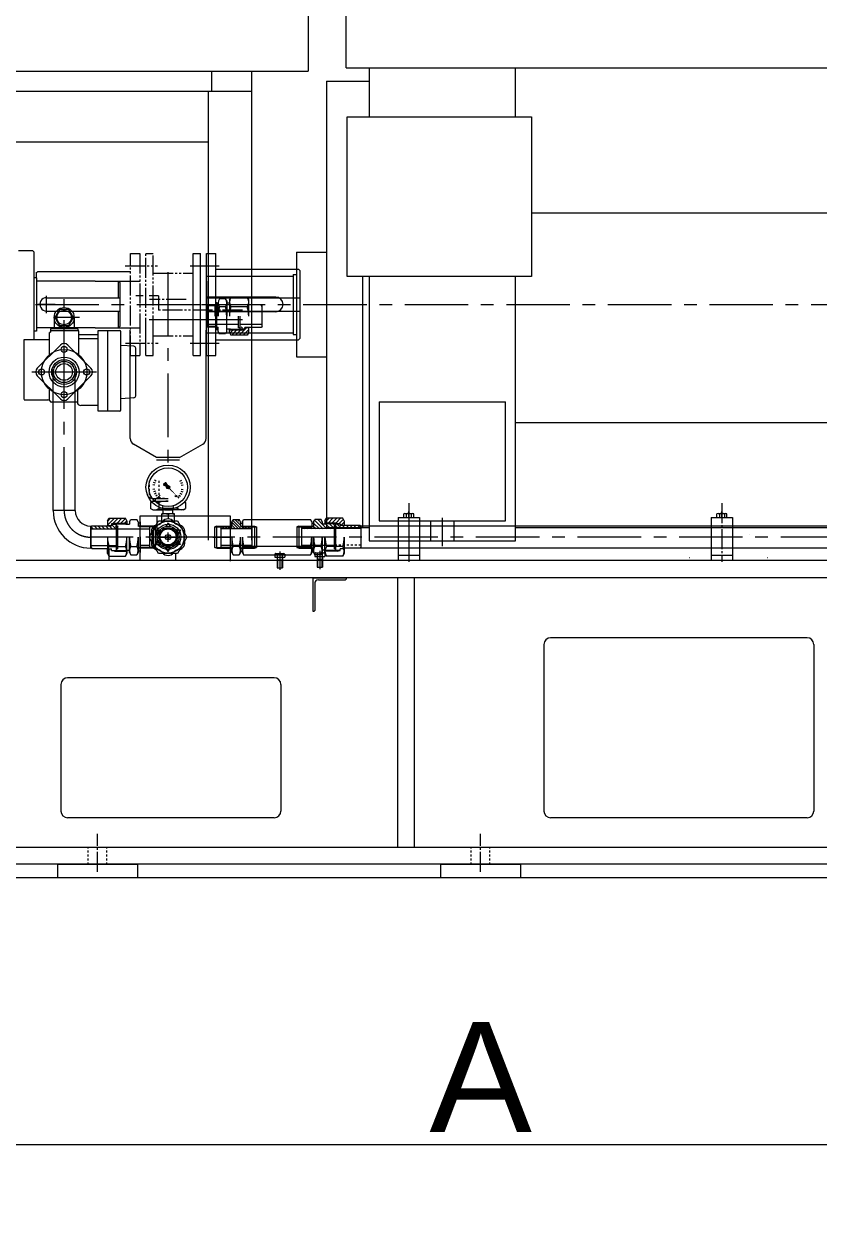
# Model space of a CAD drawing. Header units: millimetres. Extents: x -1 to 671026, y 1 to 511259.
# Drawn here: x 539628 to 569917, y 240608 to 286643 of the extents above; entities that cross this region are included whole.
import ezdxf

# ---------------------------------------------------------------- set-up
doc = ezdxf.new("R2010")
doc.units = ezdxf.units.MM
doc.header["$LTSCALE"] = 25.4
for name, pattern in [('ACAD_ISO04W100', [30, 24, -3, 0, -3]), ('CENTER', [50.8, 31.75, -6.35, 6.35, -6.35]), ('EB_DASH', [6, 3, -3]), ('EB_DASHDOT', [39, 30, -3, 3, -3]), ('EB_DASHDOTDOT', [45, 30, -3, 3, -3, 3, -3])]:
    doc.linetypes.add(name, pattern=pattern)
doc.layers.get('Defpoints').update_dxf_attribs({"lineweight": 5})
for name, color, linetype, lineweight in [('CAXA0', 7, 'Continuous', 5), ('CAXA1', 5, 'CENTER', 5), ('CAXAEB0', 7, 'Continuous', 5), ('CAXAEB0_1', 7, 'Continuous', 5), ('CAXA中心线层', 5, 'CENTER', 5), ('CAXA尺寸线层', 3, 'Continuous', 5), ('CAXA细实线层', 7, 'Continuous', 5), ('CAXA虚线层', 96, 'EB_DASH', 5)]:
    doc.layers.add(name, color=color, linetype=linetype, lineweight=lineweight)
doc.styles.add('Roman', font='arial.ttf')
doc.styles.get("Standard").update_dxf_attribs({"font": 'arial.ttf'})
doc.dimstyles.new('ISO-25', dxfattribs={"dimscale": 30, "dimtxt": 38.1, "dimasz": 38.1, "dimexe": 50.8, "dimexo": 50.8, "dimgap": 15.875, "dimtad": 1, "dimtih": 1, "dimtoh": 1, "dimdec": 1, "dimlfac": 0.03937, "dimdsep": 46, "dimtxsty": 'Standard', "dimcen": 63.5, "dimclrd": 7, "dimclre": 7, "dimclrt": 7, "dimadec": 0, "dimazin": 0, "dimtfac": 1, "dimtdec": 1, "dimtmove": 0, "dimatfit": 3, "dimfxl": 25.4, "dimlwd": 5, "dimlwe": 5, "dimarcsym": 0})

# ---------------------------------------------------------------- blocks, each defined once
blk = doc.blocks.new('*D13')
at = {"color": 7, "linetype": 'Continuous', "lineweight": 5, "transparency": 16777216}
for p, q in [((524642, 253101), (524642, 242415)), ((589412, 253101), (589412, 242415)), ((525785, 243939), (588269, 243939))]:
    blk.add_line(p, q, dxfattribs=at)
at = {"color": 7, "transparency": 16777216}
for points in [[(525785, 244129), (525785, 243748), (524642, 243939)], [(588269, 244129), (588269, 243748), (589412, 243939)]]:
    blk.add_solid(points, dxfattribs=at)
at = {"layer": 'Defpoints', "color": 0, "transparency": 16777216}
for p in [(524642, 254625), (589412, 254625), (589412, 243939)]:
    blk.add_point(p, dxfattribs=at)
at = {"color": 7, "lineweight": 5, "transparency": 16777216, "insert": (557027, 246510), "char_height": 4191, "attachment_point": 5, "style": 'Roman'}
blk.add_mtext('A', dxfattribs=at)
blk = doc.blocks.new('*D14')
at = {"color": 7, "linetype": 'Continuous', "lineweight": 5, "transparency": 16777216}
for p, q in [((612183, 267071), (612183, 230042)), ((466108, 262499), (466108, 230042)), ((467251, 231566), (611040, 231566))]:
    blk.add_line(p, q, dxfattribs=at)
at = {"color": 7, "transparency": 16777216}
for points in [[(467251, 231757), (467251, 231376), (466108, 231566)], [(611040, 231757), (611040, 231376), (612183, 231566)]]:
    blk.add_solid(points, dxfattribs=at)
at = {"layer": 'Defpoints', "color": 0, "transparency": 16777216}
for p in [(612183, 268595), (466108, 264023), (612183, 231566)]:
    blk.add_point(p, dxfattribs=at)
at = {"color": 7, "lineweight": 5, "transparency": 16777216, "insert": (525097, 234138), "char_height": 4191, "attachment_point": 5, "style": 'Roman'}
blk.add_mtext('B', dxfattribs=at)

msp = doc.modelspace()

# ---------------------------------------------------------------- hatches: boundary and pattern name
at = {"layer": 'CAXAEB0', "linetype": 'Continuous', "lineweight": 5}
h = msp.add_hatch(color=7, dxfattribs=at)
h.paths.add_polyline_path([(545473.26, 268632.94), (545429.72, 268671.83), (545428.67, 268672.81), (545427.58, 268673.74), (545137.25, 268933.03), (545148.83, 268939.02), (545158.95, 268947.25), (545167.18, 268957.37), (545173.17, 268968.96)], flags=0)
h.paths.add_polyline_path([(545052.7, 269008.54), (545056.49, 269018.96), (545062.03, 269028.56), (545069.15, 269037.05), (545077.64, 269044.17), (545087.24, 269049.71), (545097.66, 269053.5), (545053, 269103.51), (545048.82, 269109.92), (545046.74, 269117.3), (545042.75, 269149.46), (545042.32, 269151.52), (545041.56, 269153.47), (545040.48, 269155.28), (545039.12, 269156.88), (545033.23, 269162.77), (545031.72, 269164.07), (545030.02, 269165.11), (545028.17, 269165.87), (545026.24, 269166.34), (545024.25, 269166.49), (545022.26, 269166.34), (545020.33, 269165.87), (545018.48, 269165.11), (545016.79, 269164.07), (545015.27, 269162.77), (544943.43, 269090.93), (544942.13, 269089.42), (544941.09, 269087.72), (544940.33, 269085.87), (544939.86, 269083.94), (544939.71, 269081.95), (544939.86, 269079.96), (544940.33, 269078.03), (544941.09, 269076.18), (544942.13, 269074.49), (544943.43, 269072.97), (544949.32, 269067.08), (544950.92, 269065.72), (544952.73, 269064.64), (544954.68, 269063.88), (544956.74, 269063.45), (544988.9, 269059.46), (544996.28, 269057.38), (545002.69, 269053.2)], flags=0)
msp.add_hatch(color=7, dxfattribs=at).paths.add_polyline_path([(545137.25, 268933.03), (545148.83, 268939.02), (545158.95, 268947.25), (545167.18, 268957.37), (545173.17, 268968.96), (545176.07, 268978.52), (545177.44, 268988.42), (545177.24, 268998.41), (545175.48, 269008.25), (545172.19, 269017.69), (545167.46, 269026.49), (545161.41, 269034.45), (545154.19, 269041.35), (545145.97, 269047.04), (545136.97, 269051.37), (545127.39, 269054.23), (545117.48, 269055.55), (545107.49, 269055.31), (545097.66, 269053.5), (545087.24, 269049.71), (545077.64, 269044.17), (545069.15, 269037.05), (545062.03, 269028.56), (545056.49, 269018.96), (545052.7, 269008.54), (545050.89, 268998.71), (545050.65, 268988.72), (545051.97, 268978.81), (545054.83, 268969.24), (545059.16, 268960.23), (545064.85, 268952.01), (545071.75, 268944.79), (545079.71, 268938.74), (545088.52, 268934.01), (545097.95, 268930.72), (545107.79, 268928.96), (545117.78, 268928.76), (545127.68, 268930.13)], flags=0)

# ---------------------------------------------------------------- linework, layer by layer
at = {"color": 7, "lineweight": 5}
for p, q in [((550448.88, 310251.24), (550448.88, 284851.24)), ((551896.27, 284978.25), (551896.27, 307711.25)), ((551896.27, 284978.25), (575441.85, 284978.25)), ((552772.35, 284978.25), (552772.35, 283104.2)), ((558360.35, 283104.2), (558360.35, 284978.25)), ((526826.88, 284851.24), (550448.88, 284851.24)), ((546765.88, 284851.24), (546765.88, 284089.24)), ((548289.88, 284851.24), (548289.88, 284089.24)), ((548289.88, 284495.64), (548289.88, 266969.64)), ((538421.21, 284089.24), (548289.88, 284089.24)), ((546638.88, 284089.24), (546638.88, 266969.64)), ((546765.88, 284089.24), (548289.88, 284089.24)), ((551146.75, 284470.25), (551146.75, 267452.25)), ((551146.75, 284470.25), (552772.35, 284470.25)), ((538573.65, 282158.84), (546638.88, 282158.84)), ((558963.77, 279447.55), (575441.85, 279447.55)), ((546066.75, 274018.14), (546066.75, 277904.34)), ((546066.75, 277904.34), (546346.15, 277904.34)), ((546346.15, 274018.14), (546346.15, 277904.34)), ((546574.75, 274018.14), (546574.75, 277904.34)), ((546574.75, 277904.34), (546930.35, 277904.34)), ((546930.35, 274018.14), (546930.35, 277904.34)), ((550003.75, 277956), (551146.75, 277956)), ((550003.75, 277956), (550003.75, 273966.5)), ((545949.31, 277434.63), (547066.05, 277434.63)), ((546930.35, 277307.44), (550079.92, 277307.44)), ((550130.72, 277256.64), (550079.92, 277307.44)), ((550130.75, 277256.64), (550130.75, 274665.84)), ((546574.44, 276850.24), (546574.44, 275072.24)), ((546574.75, 277040.75), (549876.75, 277040.75)), ((546574.75, 276850.24), (546574.75, 275072.24)), ((549876.75, 277104.25), (549876.75, 274818.25)), ((549876.75, 277104.25), (550003.75, 277104.25)), ((552518.35, 277018.66), (552518.35, 267452.25)), ((552772.35, 277018.66), (552772.35, 266944.25)), ((558360.35, 267452.25), (558360.35, 277018.66)), ((549216.35, 276240.65), (546574.75, 276240.65)), ((546574.75, 276215.24), (550130.63, 276215.24)), ((547451.38, 276130.57), (547507.07, 276226.83)), ((548132.47, 276226.27), (547507.07, 276226.83)), ((548187.98, 276129.91), (548132.47, 276226.27)), ((540975.87, 275766.06), (540799.89, 275461.26)), ((541327.82, 275766.06), (540975.87, 275766.06)), ((541503.8, 275461.26), (541327.82, 275766.06)), ((546612.29, 275133.74), (546612.96, 275883.88)), ((546612.96, 275883.88), (546638.74, 275928.43)), ((546905.08, 275902.25), (546623.74, 275902.5)), ((546905.1, 275927.65), (546638.42, 275927.89)), ((546904.72, 275508.55), (546905.1, 275927.65)), ((546905.08, 275902.25), (547019.4, 275927.54)), ((546968.22, 274973.74), (546968.22, 276040.54)), ((547019.02, 275508.44), (547019.49, 276022.16)), ((547301.15, 275867.6), (547067.74, 275867.81)), ((547301.43, 276176.21), (547068.02, 276176.42)), ((547349.75, 276092.35), (547301.43, 276176.21)), ((547349.75, 276092.35), (547349.22, 275508.15)), ((547451.27, 276003.36), (547349.67, 276003.45)), ((547451.38, 276130.57), (547450.82, 275508.06)), ((548132.15, 275866.86), (547506.75, 275867.42)), ((548187.42, 275507.4), (548187.98, 276129.91)), ((548663.04, 275938.77), (548187.81, 275939.2)), ((548697.28, 275879.33), (548663.04, 275938.77)), ((548696.58, 275093.81), (548697.33, 275932.01)), ((540770.84, 275461.26), (540770.84, 275029.55)), ((540799.89, 275461.26), (540975.87, 275156.46)), ((541327.82, 275156.46), (541503.8, 275461.26)), ((541532.84, 275461.26), (541532.84, 275029.55)), ((546574.75, 275707.24), (550130.63, 275707.24)), ((549216.35, 275681.85), (546574.75, 275681.85)), ((547348.78, 275017.47), (547349.22, 275507.69)), ((547803.49, 275069.59), (547803.88, 275507.74)), ((547856.77, 274999.69), (547857.22, 275507.69)), ((542332.96, 275072.27), (540097.76, 275072.27)), ((540593.4, 273992.52), (540593.4, 274884.45)), ((541670.72, 275029.55), (540632.96, 275029.55)), ((540632.96, 275029.55), (540632.96, 274898.84)), ((541710.29, 274953.26), (540632.96, 274953.26)), ((540975.87, 275156.46), (541327.82, 275156.46)), ((541710.29, 273992.52), (541710.29, 274953.26)), ((542448.92, 274968.55), (543261.72, 274968.55)), ((542448.92, 271892.61), (542448.92, 274968.55)), ((542815.69, 271892.61), (542815.69, 274968.55)), ((543312.52, 271943.41), (543312.52, 274917.75)), ((546561.96, 270847.24), (546561.96, 274983.02)), ((546574.75, 274881.75), (549876.75, 274881.75)), ((546612.29, 275133.74), (546637.99, 275089.14)), ((547811.44, 275192.49), (546620.18, 275193.56)), ((546904.37, 275114.85), (546623.03, 275115.1)), ((546904.35, 275089.45), (546637.67, 275089.69)), ((546904.35, 275089.45), (546904.37, 275114.85)), ((546904.37, 275114.85), (547018.65, 275089.34)), ((547018.5, 274924.24), (547018.65, 275089.34)), ((547018.5, 274924.24), (547066.82, 274840.38)), ((547300.23, 274840.17), (547066.82, 274840.38)), ((547348.7, 274923.95), (547300.23, 274840.17)), ((547348.7, 274923.95), (547348.78, 275012.85)), ((547488.48, 275012.72), (547348.78, 275012.85)), ((547920.31, 274974.24), (547444.88, 274974.66)), ((547450.27, 274885.54), (547450.38, 275012.76)), ((547450.27, 274885.54), (547505.78, 274789.19)), ((548034.57, 274999.53), (547450.37, 275000.06)), ((547488.45, 274974.62), (547488.48, 275012.72)), ((547856.83, 275069.54), (547803.49, 275069.59)), ((548034.58, 275017.31), (547856.78, 275017.47)), ((548696.66, 275189.44), (547856.94, 275190.19)), ((547946.38, 275050.14), (547895.58, 275100.94)), ((547920.31, 274974.24), (548034.57, 274999.53)), ((548034.57, 274999.53), (548034.64, 275075.73)), ((548187.02, 275062.9), (548034.62, 275063.03)), ((548662.39, 275075.17), (548034.64, 275075.73)), ((548186.86, 274884.88), (548131.18, 274788.63)), ((548186.86, 274884.88), (548187.04, 275075.6)), ((548696.61, 275134.32), (548662.33, 275075.06)), ((539627.84, 272337.06), (539627.84, 274623.06)), ((539627.84, 274623.06), (540593.4, 274623.06)), ((540128.09, 273527.22), (541008.16, 274407.28)), ((541295.53, 274407.28), (542175.59, 273527.22)), ((541710.29, 274818.88), (542448.92, 274818.88)), ((542448.92, 274647.3), (541710.29, 274647.3)), ((543811.28, 274363.7), (543312.52, 274397.4)), ((545949.31, 274487.85), (547066.05, 274487.85)), ((546930.35, 274615.04), (550079.92, 274615.04)), ((548131.18, 274788.63), (547505.78, 274789.19)), ((549876.75, 274818.25), (550003.75, 274818.25)), ((550130.72, 274665.84), (550079.92, 274615.04)), ((541150.59, 272733.3), (541150.59, 274028.7)), ((543882.34, 272474.32), (543882.34, 274287.67)), ((546066.75, 274018.14), (546346.15, 274018.14)), ((546574.75, 274018.14), (546930.35, 274018.14)), ((550003.75, 273966.5), (551146.75, 273966.5)), ((540732.74, 268102.94), (540732.74, 273479.67)), ((541570.94, 268102.94), (541570.94, 273479.67)), ((541008.16, 272359.79), (540128.09, 273239.85)), ((541295.53, 272359.79), (542175.59, 273239.85)), ((540593.4, 272314.2), (540593.4, 272774.55)), ((541655.1, 272719.36), (541655.1, 272238)), ((539627.84, 272324.36), (540532.25, 272324.36)), ((541655.1, 272238), (540669.6, 272238)), ((542448.92, 272111), (541782.1, 272111)), ((543811.28, 272398.29), (543312.52, 272364.59)), ((553153.35, 272251.62), (553153.35, 267706.25)), ((553153.35, 272251.62), (557979.35, 272251.62)), ((557979.35, 267706.25), (557979.35, 272251.62)), ((542815.69, 271892.61), (542448.92, 271892.61)), ((543261.72, 271892.61), (542815.69, 271892.61)), ((558360.35, 271462.3), (577621.82, 271462.3)), ((544674.18, 270118.7), (543793.32, 270627.27)), ((545554.1, 270118.7), (546434.96, 270627.27)), ((545554.06, 270118.7), (544674.18, 270118.7)), ((545554.06, 270017.1), (544674.18, 270017.1)), ((544482.95, 268430.84), (544446.26, 268409.66)), ((544446.26, 268409.66), (544446.26, 268176.25)), ((544446.26, 268409.66), (544446.26, 268176.25)), ((544530.08, 268458.05), (544482.95, 268430.84)), ((544491.77, 268559.65), (545114.28, 268559.65)), ((544530.08, 268458.05), (545114.28, 268458.05)), ((544618.98, 268559.65), (544618.98, 268458.05)), ((544754.87, 268409.66), (544754.87, 268227.78)), ((545745.26, 268431.04), (545782.3, 268409.66)), ((545782.3, 268409.66), (545782.3, 268176.25)), ((545782.3, 268409.66), (545782.3, 268176.25)), ((554284.55, 268386.43), (554284.55, 266145.63)), ((541570.94, 268102.94), (540730.02, 268102.94)), ((544530.08, 268127.85), (544446.26, 268176.25)), ((544530.08, 268127.85), (544446.26, 268176.25)), ((544530.08, 268127.85), (544929.9, 268127.85)), ((544754.87, 268227.78), (544754.87, 268176.25)), ((545355.58, 267976.15), (544872.98, 267976.15)), ((544872.98, 267636.49), (544872.98, 267976.15)), ((544910.85, 268179.35), (544910.85, 268257.74)), ((545317.25, 268179.35), (544910.85, 268179.35)), ((544929.9, 267976.15), (544929.9, 268167.92)), ((545114.28, 268127.85), (544929.9, 268127.85)), ((545114.28, 268127.85), (545298.66, 268127.85)), ((545114.28, 267950.75), (545114.28, 267785.07)), ((545298.2, 267976.15), (545298.2, 268167.92)), ((545698.02, 268127.85), (545298.2, 268127.85)), ((545317.25, 268179.35), (545317.25, 268257.74)), ((545355.58, 267636.49), (545355.58, 267976.15)), ((545473.23, 268227.78), (545473.23, 268176.25)), ((545698.02, 268127.85), (545781.84, 268176.25)), ((545698.48, 268127.85), (545782.3, 268176.25)), ((545698.48, 268127.85), (545782.3, 268176.25)), ((542167.84, 267459.45), (542202.08, 267518.74)), ((542167.84, 266667.84), (542167.84, 267506.04)), ((542202.08, 267518.74), (542955.24, 267518.74)), ((542805.4, 267709.46), (542861, 267805.76)), ((542805.4, 267709.46), (542805.4, 267518.74)), ((542805.4, 267531.44), (542957.8, 267531.44)), ((542861, 267805.76), (543486.4, 267805.76)), ((543072.03, 267620.34), (542957.8, 267594.94)), ((542957.8, 267594.94), (542957.8, 267518.74)), ((542957.8, 267594.94), (543542, 267594.94)), ((542957.8, 267577.16), (543135.6, 267577.16)), ((543072.03, 267620.34), (543542, 267620.34)), ((543135.6, 267594.94), (543135.6, 267086.94)), ((543135.6, 267577.16), (543135.6, 267086.94)), ((543135.6, 267525.09), (543188.94, 267525.09)), ((543188.94, 267525.09), (543188.94, 267086.94)), ((543542, 267709.46), (543486.4, 267805.76)), ((543503.9, 267620.34), (543503.9, 267582.24)), ((543503.9, 267582.24), (543643.6, 267582.24)), ((543542, 267709.46), (543542, 267582.24)), ((543643.6, 267671.14), (543691.99, 267754.96)), ((543643.6, 267671.14), (543643.6, 267582.24)), ((543691.99, 267754.96), (543925.41, 267754.96)), ((543973.8, 267671.14), (543925.41, 267754.96)), ((543973.8, 267671.14), (543973.8, 267506.04)), ((544047.46, 267620.43), (543973.8, 267620.43)), ((544047.46, 267506.13), (543973.8, 267506.13)), ((544047.46, 267478.63), (543973.8, 267506.13)), ((544047.46, 267671.14), (544047.46, 267506.13)), ((544555.46, 267506.16), (544047.46, 267506.16)), ((544631.66, 267480.76), (544047.46, 267480.76)), ((544047.74, 266201.12), (544047.74, 267899.75)), ((544395.31, 267086.95), (544754.72, 267709.46)), ((544403.18, 267506.16), (544403.18, 267404.38)), ((544555.46, 266667.96), (544555.46, 267506.16)), ((544555.46, 267506.16), (544631.66, 267480.76)), ((544631.66, 266693.36), (544631.66, 267480.76)), ((544696.3, 267087.06), (544696.3, 267899.75)), ((544754.72, 267709.46), (545473.54, 267709.46)), ((545114.28, 267633.25), (545018.96, 267468.15)), ((545209.6, 267468.15), (545018.96, 267468.15)), ((545114.28, 267633.25), (545209.6, 267468.15)), ((545473.54, 267709.46), (545832.95, 267086.95)), ((551830.11, 267709.6), (551774.51, 267805.9)), ((551830.11, 267709.6), (551830.11, 267518.88)), ((552465.11, 267468.86), (552430.88, 267528.15)), ((590236.9, 267511.21), (552438.22, 267506.16)), ((552465.11, 267515.43), (552465.11, 266677.23)), ((553153.35, 267706.25), (557979.35, 267706.25)), ((553878.15, 267835.71), (553878.15, 266210.39)), ((553878.15, 267835.71), (554690.95, 267835.71)), ((554690.95, 267835.71), (554690.95, 266210.39)), ((555121.85, 267706.25), (555121.85, 266944.25)), ((556010.85, 267706.25), (556010.85, 266944.25)), ((542167.84, 267459.45), (542167.84, 266714.43)), ((542167.84, 267404.44), (544403.18, 267404.44)), ((542805.4, 267086.94), (542805.4, 266464.42)), ((543135.6, 267086.94), (543135.6, 266578.94)), ((543188.94, 267086.94), (543188.94, 266648.79)), ((543542, 266464.42), (543542, 267086.94)), ((543643.6, 267087.03), (543643.6, 266502.74)), ((543643.6, 266502.74), (543643.6, 267086.94)), ((543973.8, 267086.94), (543973.8, 266502.74)), ((544047.46, 267087.03), (544047.46, 266502.74)), ((544047.46, 267087.03), (544047.46, 266553.63)), ((544047.46, 266502.74), (544047.46, 267086.94)), ((544754.72, 266464.43), (544395.31, 267086.95)), ((544403.18, 267404.38), (544403.18, 266667.96)), ((545800, 267086.95), (544428.4, 267086.95)), ((544641.35, 267360.2), (544736.67, 267195.1)), ((544641.35, 267360.2), (544831.99, 267360.2)), ((544725.82, 267087.15), (545378.36, 267087.15)), ((544733.28, 267087.15), (544923.78, 267417.1)), ((544923.78, 266757.19), (544733.28, 267087.15)), ((544733.42, 267087.15), (544923.92, 267417.1)), ((544923.92, 266757.19), (544733.42, 267087.15)), ((544736.67, 267195.1), (544831.99, 267360.2)), ((544788.01, 267087.15), (545440.55, 267087.15)), ((544788.15, 267087.15), (545440.69, 267087.15)), ((544923.78, 267417.1), (545304.78, 267417.1)), ((544923.92, 267417.1), (545304.92, 267417.1)), ((545304.78, 267417.1), (545495.28, 267087.15)), ((545495.28, 267087.15), (545304.78, 266757.19)), ((545304.92, 267417.1), (545495.42, 267087.15)), ((545495.42, 267087.15), (545304.92, 266757.19)), ((545587.22, 267360.2), (545396.58, 267360.2)), ((545396.58, 267360.2), (545491.9, 267195.1)), ((545832.95, 267087.09), (545473.54, 266464.57)), ((545587.22, 267360.2), (545491.9, 267195.1)), ((551146.75, 267452.25), (552772.35, 267452.25)), ((551830.11, 267087.08), (551830.11, 266464.56)), ((558360.35, 267452.25), (588332.35, 267452.25)), ((558360.35, 266944.25), (558360.35, 267452.25)), ((542167.84, 266769.44), (543133.04, 266769.44)), ((542167.84, 266714.43), (542202.08, 266655.14)), ((542202.08, 266655.14), (542802.84, 266655.14)), ((542805.4, 266464.42), (542805.4, 266655.14)), ((542805.4, 266642.44), (542957.8, 266642.44)), ((542861, 266727.53), (543486.4, 266727.53)), ((542866.07, 266201.12), (542866.07, 266655.14)), ((542957.8, 266578.94), (542957.8, 266642.44)), ((542957.8, 266583.74), (543135.6, 266583.74)), ((542957.8, 266578.94), (543542, 266578.94)), ((543072.03, 266553.54), (542957.8, 266578.94)), ((543072.03, 266553.54), (543542, 266553.54)), ((543135.6, 266648.79), (543188.94, 266648.79)), ((543542, 266591.64), (543542, 266464.42)), ((543542, 266591.64), (543643.6, 266591.64)), ((543643.6, 266591.64), (543643.6, 266502.74)), ((543691.99, 266727.53), (543925.41, 266727.53)), ((544047.46, 266553.63), (543973.09, 266553.63)), ((544047.46, 266695.43), (543973.8, 266667.93)), ((544047.46, 266667.93), (543973.8, 266667.93)), ((543973.8, 266502.74), (543973.8, 266667.84)), ((544631.66, 266693.36), (544047.46, 266693.36)), ((544555.46, 266667.96), (544047.46, 266667.96)), ((544047.46, 266591.64), (544047.46, 266502.74)), ((544403.18, 266769.56), (544047.58, 266769.56)), ((544555.46, 266667.96), (544631.66, 266693.36)), ((544641.35, 266814.1), (544736.67, 266979.2)), ((544641.35, 266814.1), (544831.99, 266814.1)), ((544831.99, 266814.1), (544736.67, 266979.2)), ((545304.78, 266757.19), (544923.78, 266757.19)), ((545304.92, 266757.19), (544923.92, 266757.19)), ((545114.28, 266541.05), (545018.96, 266706.15)), ((545209.6, 266706.15), (545018.96, 266706.15)), ((545114.28, 266541.05), (545209.6, 266706.15)), ((545491.9, 266979.2), (545396.58, 266814.1)), ((545587.22, 266814.1), (545396.58, 266814.1)), ((545587.22, 266814.1), (545491.9, 266979.2)), ((552430.88, 266664.55), (551830.11, 266664.55)), ((551830.11, 266464.56), (551830.11, 266655.28)), ((552465.11, 266723.84), (552430.88, 266664.55)), ((590236.9, 266673.01), (552438.2, 266667.96)), ((552772.35, 266944.25), (558360.35, 266944.25)), ((589411.91, 266201.12), (524641.91, 266201.12)), ((542805.4, 266464.42), (542861, 266368.12)), ((542861, 266368.12), (543486.4, 266368.12)), ((543542, 266464.42), (543486.4, 266368.12)), ((543643.6, 266502.74), (543691.99, 266418.92)), ((543691.99, 266418.92), (543925.41, 266418.92)), ((543973.8, 266502.74), (543925.41, 266418.92)), ((545473.54, 266464.43), (544754.72, 266464.43)), ((545406.07, 266201.12), (545406.07, 266464.43)), ((551830.11, 266464.56), (551774.51, 266368.26)), ((554690.95, 266388.19), (553878.15, 266388.19)), ((554690.95, 266388.19), (553878.15, 266388.19)), ((589411.91, 265537.79), (524641.91, 265537.79)), ((553851.91, 265537.8), (553851.91, 255260.24)), ((554486.91, 265537.8), (554486.91, 255260.24)), ((559439.91, 262997.8), (559439.91, 256647.8)), ((569472.91, 263251.8), (559693.91, 263251.8)), ((569409.2, 263251.47), (568571, 263251.47)), ((569726.91, 262997.8), (569726.91, 256647.8)), ((549160.09, 261727.8), (541286.09, 261727.8)), ((541032.09, 261473.8), (541032.09, 256647.8)), ((549414.09, 261473.8), (549414.09, 256647.8)), ((549160.09, 256393.8), (541286.09, 256393.8)), ((569472.91, 256393.8), (559693.91, 256393.8)), ((588899.75, 255260.24), (524641.91, 255260.24)), ((589411.91, 254625.24), (531024.98, 254625.24)), ((540897.91, 254625.24), (540897.91, 254117.24)), ((540897.91, 254625.24), (543945.91, 254625.24)), ((543945.91, 254625.24), (543945.91, 254117.24)), ((555502.91, 254625.24), (555502.91, 254117.24)), ((555502.91, 254625.24), (558550.91, 254625.24)), ((558550.91, 254625.24), (558550.91, 254117.24)), ((474438.75, 254117.24), (601438.75, 254117.24)), ((540897.91, 254117.24), (543945.91, 254117.24)), ((555502.91, 254117.24), (558550.91, 254117.24))]:
    msp.add_line(p, q, dxfattribs=at)
at = {"color": 7, "linetype": 'ACAD_ISO04W100', "lineweight": 5, "ltscale": 10}
msp.add_line((555566.35, 267826.08), (555566.35, 266739.11), dxfattribs=at)
at = {"color": 7, "lineweight": 5}
msp.add_lwpolyline([(551934.37, 283104.2), (558963.77, 283104.2), (558963.77, 277018.66), (551934.37, 277018.66)], close=True, dxfattribs=at)
for centre, radius in [((541151.84, 275461.26), 381), ((541151.84, 275461.26), 279.4), ((541151.84, 273381), 863.6), ((541150.59, 273381), 571.5), ((541151.84, 274244.6), 114.3), ((540290.78, 273383.54), 114.3), ((541151.84, 273381), 472.44), ((541151.84, 273383.54), 406.4), ((541151.84, 273383.54), 317.5), ((542012.9, 273383.54), 114.3), ((541151.84, 272522.48), 114.3), ((543161.38, 267491.71), 33.66), ((545114.2, 267086.95), 609.6), ((545114.37, 267099.22), 482.6), ((545114.51, 267099.22), 482.6), ((545115.4, 267086.95), 419.1), ((545114.28, 267087.15), 330.2), ((545114.37, 267099.22), 304.8), ((545114.51, 267099.22), 304.8)]:
    msp.add_circle(centre, radius, dxfattribs=at)
for centre, radius, start, end in [((547769.52, 276046.89), 318.21, 145.564318, 214.332813), ((547869.7, 276046.8), 318.21, 325.564318, 34.332813), ((549216.35, 275961.25), 279.4, 270, 90), ((548377.86, 275507.22), 1358.83, 164.611392, 179.948565), ((547289.69, 276021.92), 270.2, 145.123382, 214.773748), ((547079.48, 276022.11), 270.2, 325.123382, 34.773748), ((545990.39, 275509.37), 1358.83, 359.948565, 15.285739), ((548640.26, 275506.99), 1189.43, 162.360611, 179.948565), ((546997.99, 275508.46), 1189.43, 359.948565, 17.536519), ((541151.84, 273480.06), 1511.35, 110.156643, 111.684802), ((543261.72, 274917.75), 50.8, 0, 90), ((541151.84, 274263.6), 203.2, 45, 135), ((543806.14, 274287.67), 76.2, 0, 86.133913), ((540271.78, 273383.54), 203.2, 135, 225), ((542031.91, 273383.54), 203.2, 315, 45), ((540532.25, 272248.16), 76.2, 25.678886, 90.000165), ((540669.6, 272314.2), 76.2, 205.679331, 270), ((541151.84, 272503.47), 203.2, 225, 315), ((541782.1, 272238), 127, 180, 270), ((543806.14, 272474.32), 76.2, 273.866087, 0), ((543261.72, 271943.41), 50.8, 270, 0), ((543920.32, 270847.24), 254, 180, 240), ((546307.96, 270847.24), 254, 300, 0), ((546307.96, 270847.24), 254, 300, 0), ((544600.57, 268187.85), 270.2, 55.174817, 115.831719), ((545114.28, 267099.22), 1358.83, 90, 105.337174), ((542167.84, 268102.94), 1435.1, 180, 270), ((542167.84, 268102.94), 596.9, 180, 270), ((544600.57, 268398.05), 270.2, 235.174817, 304.825183), ((544600.57, 268398.05), 270.2, 235.174817, 304.825183), ((545114.28, 269486.69), 1358.83, 254.662826, 262.201514), ((544993.63, 267676.9), 299.24, 66.222684, 113.777316), ((545114.28, 269486.69), 1358.83, 262.201514, 270), ((545114.28, 269486.69), 1358.83, 270, 277.798486), ((545234.93, 267675.31), 300.7, 66.345289, 113.654711), ((545113.82, 269486.69), 1358.83, 277.798486, 285.337174), ((545627.54, 268398.05), 270.2, 235.174817, 304.825183), ((544729.33, 267309.4), 254, 94.05552, 205.94448), ((544693.41, 267816.13), 254, 274.05552, 325.94448), ((545114.28, 267531.65), 254, 34.05552, 145.94448), ((545535.16, 267816.13), 254, 214.05552, 265.94448), ((545499.23, 267309.4), 254, 334.05552, 85.94448), ((543994.83, 267086.94), 1189.43, 180, 197.587954), ((542352.57, 267086.94), 1189.43, 342.412046, 0), ((545002.43, 267086.94), 1358.83, 180, 195.337174), ((542614.96, 267086.94), 1358.83, 344.662826, 0), ((544272.53, 267087.15), 254, 334.05552, 25.94448), ((545956.03, 267087.15), 254, 154.05552, 205.94448), ((550640.68, 267087.08), 1189.43, 342.412046, 0), ((543123.61, 266547.82), 318.21, 145.615753, 214.384247), ((543223.79, 266547.82), 318.21, 325.615753, 34.384247), ((543913.8, 266573.22), 270.2, 145.174817, 214.825183), ((543703.6, 266573.22), 270.2, 325.174817, 34.825183), ((544729.33, 266864.9), 254, 154.05552, 265.94448), ((544693.41, 266358.17), 254, 34.05552, 85.94448), ((545535.16, 266358.17), 254, 94.05552, 145.94448), ((545499.23, 266864.9), 254, 274.05552, 25.94448), ((551511.9, 266547.96), 318.21, 325.615753, 34.384247), ((545114.28, 266642.65), 254, 214.05552, 325.94448), ((559693.91, 262997.8), 254, 90, 180), ((569472.87, 262997.6), 254, 360, 90), ((569472.91, 262997.8), 254, 360, 90), ((541286.09, 261473.8), 254, 90, 180), ((549160.09, 261473.8), 254, 360, 90), ((541286.09, 256647.8), 254, 180, 270), ((549160.09, 256647.8), 254, 270, 0), ((559693.91, 256647.8), 254, 180, 270), ((569472.87, 256647.6), 254, 270, 0), ((569472.89, 256647.76), 254, 270, 0), ((569472.91, 256647.8), 254, 270, 0)]:
    msp.add_arc(centre, radius, start, end, dxfattribs=at)
msp.add_point((544055.31, 267087.06), dxfattribs=at)
msp.add_point((544055.31, 267087.06), dxfattribs=at)
at = {"layer": 'CAXA0', "color": 7, "lineweight": 5}
for p, q in [((539955.39, 278005.94), (539411.98, 278005.94)), ((539955.39, 278005.94), (539996.18, 277965.15)), ((539996.18, 277965.15), (539996.18, 274623.06)), ((540148.42, 277218.62), (540097.62, 277167.82)), ((540097.76, 276977.27), (540097.76, 277193.22)), ((540148.42, 277218.62), (542028.42, 277218.62)), ((540478.75, 277218.61), (543679.15, 277218.61)), ((540097.76, 276977.27), (539996.18, 276977.27)), ((540097.75, 276913.75), (540097.75, 275008.75)), ((540097.76, 276977.27), (540097.76, 274945.27)), ((542332.96, 276850.27), (540097.76, 276850.27)), ((542332.96, 276850.27), (544034.75, 276850.27)), ((543221.95, 276850.27), (543272.75, 276799.47)), ((543221.95, 276215.25), (543221.95, 276850.27)), ((543272.74, 276799.47), (543272.74, 275123.07)), ((540473.33, 276215.25), (543272.74, 276215.25)), ((540478.91, 275707.25), (543272.74, 275707.25)), ((543221.94, 275072.27), (543221.94, 275707.25)), ((540097.76, 274945.27), (539996.18, 274945.27)), ((541670.72, 275029.55), (541670.72, 274953.26)), ((543221.95, 275072.27), (543272.75, 275123.07)), ((543666.32, 270847.24), (543666.32, 274983.01)), ((544047.74, 267899.75), (547476.79, 267899.75)), ((546968.79, 267506.27), (546892.59, 267480.87)), ((546892.59, 266693.47), (546892.59, 267480.87)), ((546892.59, 267480.87), (547476.79, 267480.87)), ((546968.79, 266668.07), (546968.79, 267506.27)), ((546968.79, 267506.27), (547476.79, 267506.27)), ((547121.07, 267506.27), (547121.07, 267404.5)), ((547468.93, 267620.57), (547542.59, 267620.57)), ((547468.93, 267478.78), (547542.59, 267506.27)), ((547476.79, 267899.75), (547476.79, 266172.8)), ((547542.59, 267671.37), (547589.88, 267755.28)), ((547542.59, 267671.37), (547542.59, 267506.27)), ((547542.59, 267506.27), (547542.59, 267671.28)), ((547589.88, 267755.28), (547824.4, 267755.28)), ((547590.98, 267755.28), (547824.4, 267755.28)), ((547872.79, 267671.28), (547824.4, 267755.28)), ((547872.79, 267671.28), (547872.79, 267506.27)), ((547872.79, 267671.28), (547872.79, 267506.27)), ((547872.79, 267620.57), (547946.45, 267620.57)), ((547872.79, 267506.27), (548403.85, 267506.27)), ((547872.79, 267506.27), (547945.74, 267478.78)), ((547945.74, 267671.46), (547994.13, 267755.28)), ((547945.74, 267671.46), (547945.74, 267478.78)), ((547945.74, 267478.78), (548479.85, 267478.78)), ((547994.13, 267755.28), (550539.66, 267755.28)), ((547994.13, 267755.28), (549448.95, 267755.28)), ((548301.34, 267506.27), (548301.34, 267087.17)), ((548403.65, 267506.34), (548478.19, 267478.78)), ((548403.65, 267506.34), (548403.65, 267087)), ((548479.85, 267478.78), (548479.85, 267087)), ((550102.94, 267506.34), (550026.74, 267478.78)), ((550026.74, 267478.78), (550588.05, 267478.78)), ((550026.74, 267478.78), (550026.74, 267087.17)), ((550102.73, 267506.27), (550661.71, 267506.27)), ((550102.94, 267506.34), (550102.94, 267087.17)), ((550204.54, 267506.34), (550204.54, 267087.17)), ((550588.05, 267671.28), (550539.66, 267755.1)), ((550588.05, 267671.28), (550588.05, 267506.27)), ((550588.05, 267620.57), (550661.71, 267620.57)), ((550588.05, 267506.27), (550661.71, 267506.27)), ((550588.05, 267478.78), (550661.71, 267506.27)), ((550661.71, 267671.28), (550710.1, 267755.1)), ((550661.71, 267671.28), (550661.71, 267506.18)), ((550943.52, 267755.1), (550710.1, 267755.1)), ((550991.91, 267671.28), (550943.52, 267755.1)), ((550991.91, 267671.28), (550991.91, 267582.38)), ((551131.61, 267582.38), (550991.91, 267582.38)), ((551093.51, 267709.6), (551149.11, 267805.9)), ((551093.51, 267709.6), (551093.51, 267582.38)), ((551563.48, 267620.48), (551093.51, 267620.48)), ((551677.71, 267595.08), (551093.51, 267595.08)), ((551131.61, 267620.48), (551131.61, 267582.38)), ((551774.51, 267805.9), (551149.11, 267805.9)), ((551499.91, 267525.23), (551446.57, 267525.23)), ((551446.57, 267525.23), (551446.57, 267087.08)), ((551499.91, 267595.08), (551499.91, 267087.08)), ((551677.71, 267577.3), (551499.91, 267577.3)), ((551499.91, 267577.3), (551499.91, 267087.08)), ((551563.48, 267620.48), (551677.71, 267595.08)), ((551677.71, 267595.08), (551677.71, 267518.88)), ((551830.11, 267531.58), (551677.71, 267531.58)), ((552430.88, 267528.15), (551677.71, 267528.15)), ((565816.15, 267835.71), (565816.15, 266210.39)), ((565816.15, 267835.71), (566628.95, 267835.71)), ((566628.95, 267835.71), (566628.95, 266210.39)), ((546816.39, 267087.17), (547468.93, 267087.17)), ((548301.34, 267404.67), (547113.33, 267404.67)), ((547121.07, 267404.5), (547121.07, 266668.07)), ((547542.59, 267087.17), (547542.59, 266502.88)), ((547542.59, 267087.08), (547542.59, 266502.88)), ((547872.79, 267087.17), (547872.79, 266502.88)), ((547872.79, 267087.17), (547872.79, 266502.88)), ((547872.79, 266502.88), (547872.79, 267087.08)), ((547945.74, 267087.17), (547945.74, 266502.88)), ((547945.74, 267087.08), (547945.74, 266502.88)), ((548301.34, 267087.17), (548301.34, 266668.07)), ((548403.65, 267087), (548403.65, 266668)), ((548479.85, 267087), (548479.85, 266695.57)), ((550026.74, 267087.17), (550026.74, 266695.57)), ((550102.94, 267087.17), (550102.94, 266668)), ((552414.31, 267413.94), (550204.54, 267413.94)), ((550204.54, 267087.17), (550204.54, 266668)), ((550588.05, 267087.17), (550588.05, 266502.88)), ((550588.05, 267087.17), (550588.05, 266553.77)), ((550588.05, 266502.88), (550588.05, 267087.08)), ((550661.71, 267087.08), (550661.71, 266502.88)), ((550991.91, 267087.17), (550991.91, 266502.88)), ((550991.91, 266502.88), (550991.91, 267087.08)), ((551093.51, 266464.56), (551093.51, 267087.08)), ((551446.57, 267087.08), (551446.57, 266648.93)), ((552465.11, 267413.85), (551499.91, 267413.85)), ((551499.91, 267087.08), (551499.91, 266579.08)), ((546968.79, 266668.07), (546892.59, 266693.47)), ((546892.59, 266693.47), (547476.79, 266693.47)), ((546968.79, 266668.07), (547476.79, 266668.07)), ((548304.57, 266769.58), (547113.33, 266769.58)), ((547121.07, 266769.68), (547476.67, 266769.68)), ((547468.93, 266695.57), (547542.59, 266667.98)), ((547468.93, 266668), (547542.59, 266668)), ((547468.93, 266553.77), (547543.3, 266553.77)), ((547542.59, 266502.88), (547542.59, 266667.98)), ((547824.4, 266727.67), (547590.98, 266727.67)), ((547872.08, 266553.77), (547946.45, 266553.77)), ((547872.79, 266668.07), (547945.74, 266695.57)), ((547872.79, 266668.07), (548403.85, 266668.07)), ((547872.79, 266591.78), (547872.79, 266502.88)), ((547945.74, 266695.57), (548479.85, 266695.57)), ((547945.74, 266502.88), (547945.74, 266667.98)), ((550539.66, 266727.67), (547994.13, 266727.67)), ((548403.65, 266668), (548478.19, 266695.57)), ((550026.74, 266695.57), (550588.05, 266695.57)), ((550102.94, 266668), (550028.39, 266695.57)), ((550102.74, 266668.07), (550661.71, 266668.07)), ((551446.57, 266769.58), (550204.54, 266769.58)), ((550588.05, 266695.57), (550661.71, 266668.07)), ((550588.05, 266668.07), (550661.71, 266668.07)), ((550588.05, 266591.78), (550588.05, 266502.88)), ((550588.05, 266553.77), (550662.42, 266553.77)), ((550661.71, 266502.88), (550661.71, 266667.98)), ((550943.52, 266727.67), (550710.1, 266727.67)), ((550991.9, 266477.59), (550991.9, 266579.19)), ((551093.51, 266591.78), (550991.91, 266591.78)), ((550991.91, 266591.78), (550991.91, 266502.88)), ((551093.51, 266591.78), (551093.51, 266464.56)), ((551677.71, 266579.08), (551093.51, 266579.08)), ((551563.48, 266553.68), (551093.51, 266553.68)), ((551774.51, 266727.67), (551149.11, 266727.67)), ((551499.91, 266648.93), (551446.57, 266648.93)), ((551677.71, 266583.88), (551499.91, 266583.88)), ((551563.48, 266553.68), (551677.71, 266579.08)), ((551830.11, 266642.58), (551677.71, 266642.58)), ((551677.71, 266579.08), (551677.71, 266642.58)), ((547542.59, 266502.88), (547590.98, 266419.06)), ((547590.98, 266419.06), (547824.4, 266419.06)), ((547872.79, 266502.88), (547824.4, 266419.06)), ((547945.74, 266502.88), (547994.13, 266419.06)), ((547994.13, 266419.06), (550539.66, 266419.06)), ((550588.05, 266502.88), (550539.66, 266419.06)), ((550661.71, 266502.88), (550710.1, 266419.06)), ((550943.52, 266419.06), (550710.1, 266419.06)), ((550991.91, 266502.88), (550943.52, 266419.06)), ((551093.51, 266464.56), (551149.11, 266368.26)), ((551774.51, 266368.26), (551149.11, 266368.26))]:
    msp.add_line(p, q, dxfattribs=at)
at = {"layer": 'CAXA0', "color": 7, "linetype": 'Continuous', "lineweight": 5}
for p, q in [((547465.96, 274858.31), (547581.98, 274974.54)), ((547540.49, 274789.16), (547725.41, 274974.41)), ((547581.98, 274974.54), (547607.31, 274999.92)), ((547683.91, 274789.03), (547868.84, 274974.28)), ((547725.41, 274974.41), (547750.74, 274999.79)), ((547827.34, 274788.9), (548100.92, 275062.97)), ((547868.84, 274974.28), (547894.17, 274999.66)), ((547970.77, 274788.77), (548186.97, 275005.36)), ((548114.19, 274788.64), (548154.61, 274829.13)), ((542261.85, 267404.44), (542182.12, 267484.17)), ((542405.54, 267404.44), (542291.24, 267518.74)), ((542549.22, 267404.44), (542434.92, 267518.74)), ((542692.9, 267404.44), (542578.6, 267518.74)), ((542836.59, 267404.44), (542722.29, 267518.74)), ((542805.4, 267545.65), (543065.5, 267805.76)), ((542805.4, 267689.34), (542921.82, 267805.76)), ((542980.27, 267404.44), (542865.97, 267518.74)), ((542934.87, 267531.44), (542957.8, 267554.37)), ((543123.96, 267404.44), (542955.24, 267573.15)), ((542998.37, 267594.94), (543009.97, 267606.54)), ((543009.97, 267606.54), (543209.19, 267805.76)), ((543133.04, 267539.04), (543094.92, 267577.16)), ((543142.05, 267594.94), (543167.45, 267620.34)), ((543167.45, 267620.34), (543352.87, 267805.76)), ((543285.74, 267594.94), (543311.14, 267620.34)), ((543311.14, 267620.34), (543490.12, 267799.32)), ((543429.42, 267594.94), (543454.82, 267620.34)), ((543454.82, 267620.34), (543542, 267707.52)), ((547254.64, 267404.67), (547180.54, 267478.78)), ((547362.4, 267404.67), (547288.3, 267478.78)), ((547470.17, 267404.67), (547396.06, 267478.78)), ((547577.93, 267404.67), (547494.34, 267488.26)), ((547691.86, 267506.27), (547542.59, 267655.54)), ((547584.09, 267506.27), (547542.59, 267547.77)), ((547685.69, 267404.67), (547584.09, 267506.27)), ((547634.61, 267671.28), (547589.88, 267716.01)), ((547799.62, 267506.27), (547634.61, 267671.28)), ((547742.37, 267671.28), (547658.37, 267755.28)), ((547793.46, 267404.67), (547691.86, 267506.27)), ((547872.79, 267540.86), (547742.37, 267671.28)), ((547824.4, 267697.02), (547766.13, 267755.28)), ((547901.22, 267404.67), (547799.62, 267506.27)), ((547872.79, 267648.63), (547850.14, 267671.28)), ((548008.98, 267404.67), (547928.31, 267485.34)), ((548116.75, 267404.67), (548042.64, 267478.78)), ((548224.51, 267404.67), (548150.41, 267478.78)), ((548301.34, 267435.6), (548258.17, 267478.78)), ((550231.66, 267480.94), (550206.26, 267506.34)), ((550307.93, 267404.67), (550231.66, 267480.94)), ((550375.34, 267480.94), (550349.94, 267506.34)), ((550451.61, 267404.67), (550375.34, 267480.94)), ((550519.02, 267480.94), (550493.62, 267506.34)), ((550595.3, 267404.67), (550519.02, 267480.94)), ((550738.98, 267404.67), (550645.52, 267498.13)), ((550882.66, 267404.67), (550661.71, 267625.63)), ((551026.35, 267404.67), (550697.59, 267733.43)), ((550991.91, 267582.79), (550819.6, 267755.1)), ((551170.03, 267404.67), (550992.32, 267582.38)), ((551093.51, 267643.77), (551255.64, 267805.9)), ((551313.72, 267404.67), (551131.61, 267586.78)), ((551188.5, 267595.08), (551213.9, 267620.48)), ((551213.9, 267620.48), (551399.32, 267805.9)), ((551446.57, 267415.5), (551266.99, 267595.08)), ((551332.19, 267595.08), (551357.59, 267620.48)), ((551357.59, 267620.48), (551543.01, 267805.9)), ((551480.53, 267525.23), (551410.68, 267595.08)), ((551475.87, 267595.08), (551501.27, 267620.48)), ((551591.91, 267413.85), (551499.91, 267505.85)), ((551501.27, 267620.48), (551686.69, 267805.9)), ((551735.59, 267413.85), (551562.87, 267586.57)), ((551619.55, 267595.08), (551630.13, 267605.66)), ((551630.13, 267605.66), (551794.96, 267770.48)), ((551699.74, 267531.58), (551830.11, 267661.95)), ((551879.27, 267413.85), (551764.97, 267528.15)), ((552022.96, 267413.85), (551908.66, 267528.15)), ((552166.64, 267413.85), (552052.34, 267528.15)), ((552310.33, 267413.85), (552196.03, 267528.15)), ((552454.01, 267413.85), (552339.71, 267528.15)), ((547146.88, 267404.67), (547113.33, 267438.22))]:
    msp.add_line(p, q, dxfattribs=at)
at = {"layer": 'CAXA0', "color": 7, "lineweight": 5}
msp.add_circle((551474.12, 267491.85), 33.66, dxfattribs=at)
for centre, radius, start, end in [((540478.91, 275961.31), 254, 88.74129, 270), ((548901.42, 267087.08), 1358.83, 180, 195.337174), ((546513.96, 267087.08), 1358.83, 344.662826, 0), ((549304.57, 267087.08), 1358.83, 180, 195.337174), ((549229.22, 267087.08), 1358.83, 344.662826, 0), ((552020.54, 267087.08), 1358.83, 180, 195.337174), ((549633.08, 267087.08), 1358.83, 344.662826, 0), ((552282.94, 267087.08), 1189.43, 180, 197.587954), ((547812.79, 266573.36), 270.2, 145.174817, 214.825183), ((547602.59, 266573.36), 270.2, 325.174817, 34.825183), ((548215.94, 266573.36), 270.2, 145.174817, 214.825183), ((550317.85, 266573.36), 270.2, 325.174817, 34.825183), ((550931.91, 266573.36), 270.2, 145.174817, 214.825183), ((550721.71, 266573.36), 270.2, 325.174817, 34.825183), ((551411.72, 266547.96), 318.21, 145.615753, 214.384247)]:
    msp.add_arc(centre, radius, start, end, dxfattribs=at)
msp.add_point((547468.93, 267087.17), dxfattribs=at)
msp.add_point((547468.93, 267087.17), dxfattribs=at)
at = {"layer": 'CAXA1', "linetype": 'CENTER', "lineweight": 5, "ltscale": 3}
for p, q in [((545102.13, 277192.51), (545102.13, 269543.37)), ((540478.91, 275631.11), (540478.91, 276291.51)), ((540054.39, 275961.25), (548580.34, 275961.25)), ((540809.11, 275961.31), (540148.71, 275961.31)), ((541151.84, 268102.94), (541151.84, 276158.55)), ((546393.62, 275961.25), (600710.3, 275961.25)), ((541736.04, 275461.26), (540821.64, 275461.26)), ((590236.9, 267082.72), (542152.2, 267086.94))]:
    msp.add_line(p, q, dxfattribs=at)
msp.add_arc((542167.84, 268102.94), 1016, 179.999996, 270, dxfattribs=at)
at = {"layer": 'CAXAEB0', "color": 7, "linetype": 'EB_DASHDOTDOT', "lineweight": 5}
for p, q in [((543679.15, 277904.34), (544034.75, 277904.34)), ((543679.15, 274018.31), (543679.15, 277904.34)), ((544034.75, 277904.34), (544034.75, 274018.31)), ((544263.35, 274684.85), (544263.35, 277904.34)), ((544263.35, 277904.34), (544542.75, 277904.34)), ((544542.75, 274780.12), (544542.75, 277904.34)), ((544542.75, 277155.11), (546066.75, 277155.11)), ((544263.35, 274018.14), (544263.35, 275135.67)), ((544542.64, 274018.31), (544542.64, 274780.29)), ((544542.75, 274767.51), (546066.75, 274767.51)), ((543679.04, 274018.31), (544034.75, 274018.31)), ((544263.35, 274018.14), (544542.75, 274018.14))]:
    msp.add_line(p, q, dxfattribs=at)
at = {"layer": 'CAXAEB0', "color": 7, "lineweight": 5}
for p, q in [((544391.16, 275380.28), (547947.16, 275380.28)), ((545015.27, 269162.77), (544943.43, 269090.93)), ((544949.32, 269067.08), (544943.43, 269072.97)), ((544956.74, 269063.45), (544988.9, 269059.46)), ((545002.69, 269053.2), (545052.7, 269008.54)), ((545039.12, 269156.88), (545033.23, 269162.77)), ((545042.75, 269149.46), (545046.74, 269117.3)), ((545053, 269103.51), (545097.66, 269053.5)), ((544808.72, 268686.82), (544754.84, 268632.94)), ((554093.91, 267848.44), (554093.91, 267980.43)), ((554141.57, 267995.72), (554427.54, 267995.72)), ((554189.23, 267980.43), (554189.23, 267848.44)), ((554379.88, 267980.43), (554379.88, 267848.44)), ((554475.2, 267848.44), (554475.2, 267980.43)), ((566031.91, 267848.44), (566031.91, 267980.43)), ((566079.57, 267995.72), (566365.54, 267995.72)), ((566127.23, 267980.43), (566127.23, 267848.44)), ((566317.88, 267980.43), (566317.88, 267848.44)), ((566413.2, 267848.44), (566413.2, 267980.43)), ((554141.57, 267833.16), (554427.54, 267833.16)), ((566079.57, 267833.16), (566365.54, 267833.16)), ((545052.81, 267098.32), (545099.04, 267089.92)), ((545052.81, 267075.97), (545099.04, 267084.38)), ((545058.4, 267097.31), (545058.4, 267076.99)), ((545098.5, 267102.93), (545075.17, 267094.26)), ((545098.5, 267071.37), (545075.17, 267080.04)), ((545098.5, 267102.93), (545107.17, 267126.26)), ((545105.28, 267096.15), (545098.5, 267102.93)), ((545105.28, 267078.14), (545098.5, 267071.37)), ((545098.5, 267071.37), (545107.17, 267048.03)), ((545111.51, 267102.39), (545099.04, 267089.92)), ((545099.04, 267089.92), (545099.04, 267084.38)), ((545111.51, 267071.91), (545099.04, 267084.38)), ((545103.11, 267148.62), (545111.51, 267102.39)), ((545103.11, 267025.68), (545111.51, 267071.91)), ((545124.44, 267143.03), (545104.12, 267143.03)), ((545104.12, 267031.27), (545124.44, 267031.27)), ((545117.05, 267102.39), (545111.51, 267102.39)), ((545111.51, 267071.91), (545117.05, 267071.91)), ((545125.46, 267148.62), (545117.05, 267102.39)), ((545129.52, 267089.92), (545117.05, 267102.39)), ((545117.05, 267071.91), (545129.52, 267084.38)), ((545125.46, 267025.68), (545117.05, 267071.91)), ((545130.06, 267102.93), (545121.39, 267126.26)), ((545130.06, 267071.37), (545121.39, 267048.03)), ((545130.06, 267102.93), (545123.29, 267096.15)), ((545123.29, 267078.14), (545130.06, 267071.37)), ((545175.75, 267098.32), (545129.52, 267089.92)), ((545129.52, 267084.38), (545129.52, 267089.92)), ((545175.75, 267075.97), (545129.52, 267084.38)), ((545130.06, 267102.93), (545153.4, 267094.26)), ((545130.06, 267071.37), (545153.4, 267080.04)), ((545170.16, 267097.31), (545170.16, 267076.99)), ((549177.96, 266444.49), (549177.96, 266325.16)), ((549177.96, 266325.16), (549559.25, 266325.16)), ((549225.62, 266459.78), (549511.58, 266459.78)), ((549267, 266325.16), (549470.2, 266325.16)), ((549267, 266325.16), (549267, 265918.76)), ((549267, 266223.56), (549470.2, 266223.56)), ((549273.28, 266444.49), (549273.28, 266325.16)), ((549463.92, 266444.49), (549463.92, 266325.16)), ((549470.2, 266325.16), (549470.2, 265918.76)), ((549559.25, 266444.49), (549559.25, 266325.16)), ((550702.26, 266470.24), (550702.26, 266350.91)), ((550702.26, 266350.91), (551083.54, 266350.91)), ((550749.92, 266485.53), (551035.88, 266485.53)), ((550791.3, 266350.91), (550994.5, 266350.91)), ((550791.3, 266350.91), (550791.3, 265944.51)), ((550791.3, 266249.31), (550994.5, 266249.31)), ((550797.58, 266470.24), (550797.58, 266350.91)), ((550988.22, 266470.24), (550988.22, 266350.91)), ((550994.5, 266350.91), (550994.5, 265944.51)), ((551083.54, 266470.24), (551083.54, 266350.91)), ((549267, 265918.76), (549470.2, 265918.76)), ((550791.3, 265944.51), (550994.5, 265944.51)), ((550626.16, 265537.79), (550626.16, 264267.79)), ((550626.16, 265537.79), (551896.16, 265537.79)), ((550702.36, 265321.89), (550702.36, 264293.19)), ((550842.06, 265461.59), (551870.76, 265461.59)), ((551896.16, 265537.79), (551896.16, 265486.99)), ((550626.16, 264267.79), (550676.96, 264267.79))]:
    msp.add_line(p, q, dxfattribs=at)
for centre, radius in [((545114.05, 268992.15), 844.55), ((545114.05, 268992.15), 736.6), ((545114.05, 268992.15), 63.5), ((545411.75, 268653.87), 25.4), ((545411.75, 268653.87), 12.7), ((545114.28, 267087.15), 101.6)]:
    msp.add_circle(centre, radius, dxfattribs=at)
for centre, radius, start, end in [((544952.41, 269081.95), 12.7, 135, 225), ((544958.3, 269076.06), 12.7, 225, 262.929788), ((544985.78, 269034.26), 25.4, 48.232025, 82.929788), ((545024.25, 269153.79), 12.7, 45, 135), ((545030.14, 269147.9), 12.7, 7.070212, 45), ((545071.94, 269120.43), 25.4, 187.070212, 221.767975), ((554141.57, 267913.78), 81.93, 54.42999, 125.57001), ((554284.55, 267690.92), 304.8, 71.776086, 108.223914), ((554427.54, 267913.78), 81.93, 54.42999, 125.57001), ((566079.57, 267913.78), 81.93, 54.42999, 125.57001), ((566222.55, 267690.92), 304.8, 71.776086, 108.223914), ((566365.54, 267913.78), 81.93, 54.42999, 125.57001), ((554141.57, 267915.09), 81.93, 234.42999, 305.57001), ((554284.55, 268137.96), 304.8, 251.776086, 288.223914), ((554427.54, 267915.09), 81.93, 234.42999, 305.57001), ((566079.57, 267915.09), 81.93, 234.42999, 305.57001), ((566222.55, 268137.96), 304.8, 251.776086, 288.223914), ((566365.54, 267915.09), 81.93, 234.42999, 305.57001), ((549225.62, 266377.84), 81.93, 54.42999, 125.57001), ((549368.6, 266154.98), 304.8, 71.776086, 108.223914), ((549511.58, 266377.84), 81.93, 54.42999, 125.57001), ((550749.92, 266403.59), 81.93, 54.42999, 125.57001), ((550892.9, 266180.73), 304.8, 71.776086, 108.223914), ((551035.88, 266403.59), 81.93, 54.42999, 125.57001), ((550842.06, 265321.89), 139.7, 90, 180), ((551870.76, 265486.99), 25.4, 270, 0), ((550676.96, 264293.19), 25.4, 270, 0)]:
    msp.add_arc(centre, radius, start, end, dxfattribs=at)
at = {"layer": 'CAXAEB0_1', "color": 7, "linetype": 'EB_DASHDOTDOT', "lineweight": 5}
for p in [(544746.02, 276282.04), (547946.38, 275735.94)]:
    msp.add_line(p, (544746.02, 275735.94), dxfattribs=at)
at = {"layer": 'CAXA中心线层', "linetype": 'EB_DASHDOTDOT', "lineweight": 5}
for p, q in [((543475.12, 277434.64), (544716.55, 277434.64)), ((543493.81, 274487.85), (544730.59, 274487.85))]:
    msp.add_line(p, q, dxfattribs=at)
at = {"layer": 'CAXA中心线层', "color": 0, "lineweight": 5}
for p, q in [((544166.97, 276280.4), (543887.57, 276280.4)), ((544746.02, 276282.04), (544390.42, 276282.04))]:
    msp.add_line(p, q, dxfattribs=at)
at = {"layer": 'CAXA中心线层', "linetype": 'EB_DASHDOT', "lineweight": 5}
for p, q in [((545800.85, 276142.3), (544403.42, 276142.3)), ((541151.88, 274437.5), (541151.88, 275351.9)), ((566222.55, 268386.43), (566222.55, 266145.63)), ((554284.55, 267817.87), (554284.55, 268071.92)), ((566222.55, 267817.87), (566222.55, 268071.92)), ((567275.72, 267201.83), (567275.72, 267198.02)), ((567275.73, 267201.86), (567275.73, 267198.04)), ((567529.77, 267455.73), (567529.77, 267451.91)), ((550892.9, 266561.73), (550892.9, 265868.31)), ((549368.6, 266535.98), (549368.6, 265842.56)), ((564978.61, 266312.79), (564978.61, 266308.98)), ((564978.61, 266312.77), (564978.61, 266308.95)), ((567963.81, 266312.79), (567963.81, 266308.98)), ((567963.81, 266312.77), (567963.81, 266308.95)), ((542421.91, 254328.71), (542421.91, 255782.82)), ((557026.91, 254328.71), (557026.91, 255782.82))]:
    msp.add_line(p, q, dxfattribs=at)
at = {"layer": 'CAXA中心线层', "lineweight": 5}
for p, q in [((545292.08, 267087.15), (544936.48, 267087.15)), ((545114.28, 266909.35), (545114.28, 267264.95))]:
    msp.add_line(p, q, dxfattribs=at)
at = {"layer": 'CAXA中心线层', "linetype": 'Continuous', "lineweight": 5}
for p, q in [((567275.72, 267198.02), (567279.51, 267198.02)), ((567275.73, 267198.04), (567279.51, 267198.04)), ((567529.77, 267451.91), (567533.56, 267451.91)), ((564978.61, 266308.98), (564982.4, 266308.98)), ((564978.61, 266308.95), (564982.39, 266308.95)), ((567963.81, 266308.98), (567967.6, 266308.98)), ((567963.81, 266308.95), (567967.6, 266308.95))]:
    msp.add_line(p, q, dxfattribs=at)
at = {"layer": 'CAXA尺寸线层', "color": 7, "lineweight": 5}
msp.add_line((566628.95, 266388.19), (565816.15, 266388.19), dxfattribs=at)
at = {"layer": 'CAXA细实线层', "color": 7, "linetype": 'Continuous', "lineweight": 5}
for p, q in [((542332.96, 275072.27), (544034.75, 275072.27)), ((544612.31, 269071.62), (544537.05, 269083.54)), ((544612.31, 268912.68), (544537.05, 268900.76)), ((544630.92, 269149.13), (544558.45, 269172.68)), ((544661.42, 269222.77), (544593.53, 269257.37)), ((545566.68, 269222.77), (545634.58, 269257.37)), ((545597.19, 269149.13), (545669.66, 269172.68)), ((545615.8, 269071.62), (545691.06, 269083.54)), ((545615.8, 268912.68), (545691.06, 268900.76)), ((544630.92, 268835.17), (544558.45, 268811.62)), ((544661.42, 268761.52), (544593.53, 268726.93)), ((544703.07, 268693.55), (544641.43, 268648.76)), ((544754.84, 268632.94), (544700.96, 268579.06)), ((545473.26, 268632.94), (545527.14, 268579.06)), ((545525.03, 268693.55), (545586.68, 268648.76)), ((545566.68, 268761.52), (545634.58, 268726.93)), ((545597.19, 268835.17), (545669.66, 268811.62))]:
    msp.add_line(p, q, dxfattribs=at)
at = {"layer": 'CAXA细实线层', "color": 7, "lineweight": 5}
for p, q in [((542381.23, 273380.61), (539922.46, 273380.61)), ((549267, 266325.16), (549282.24, 266223.56)), ((549282.24, 266223.56), (549282.24, 265918.76)), ((549470.2, 266325.16), (549454.96, 266223.56)), ((549454.96, 266223.56), (549454.96, 265918.76)), ((550791.3, 266350.91), (550806.54, 266249.31)), ((550806.54, 266249.31), (550806.54, 265944.51)), ((550994.5, 266350.91), (550979.26, 266249.31)), ((550979.26, 266249.31), (550979.26, 265944.51))]:
    msp.add_line(p, q, dxfattribs=at)
at = {"layer": 'CAXA虚线层', "color": 7, "linetype": 'EB_DASH', "lineweight": 5}
for p, q in [((544390.42, 275380.39), (547946.38, 275380.39)), ((544395.46, 269240.65), (544395.46, 268615.25)), ((544754.87, 269240.65), (544754.87, 268615.25)), ((544395.46, 268615.25), (544491.77, 268559.65)), ((552465.11, 266778.85), (551499.91, 266778.85)), ((542066.31, 254615.8), (542066.31, 255250.8)), ((542777.51, 254615.8), (542777.51, 255250.8)), ((556671.31, 254615.8), (556671.31, 255250.8)), ((557382.51, 254615.8), (557382.51, 255250.8))]:
    msp.add_line(p, q, dxfattribs=at)
for centre, radius, start, end in [((544575.17, 268877.86), 318.21, 235.615753, 304.384247), ((545114.28, 269749.09), 1189.43, 252.412046, 270)]:
    msp.add_arc(centre, radius, start, end, dxfattribs=at)

# ---------------------------------------------------------------- dimensions: what is measured, and where the dimension line sits
at = {"color": 7, "lineweight": 5}
dim = msp.add_linear_dim(base=(612182.95, 231566.04), p1=(466107.64, 264023.25), p2=(612182.95, 268595.25), text='B', dimstyle='ISO-25', override={"dimscale": 30, "dimtxt": 139.7, "dimpost": '\\X', "dimtxsty": 'Roman', "dimtmove": 1}, dxfattribs=at)
dim.commit()
dim.dimension.update_dxf_attribs({"geometry": '*D14', "text_midpoint": (525097.36, 231566.04), "dimtype": 160})
dim = msp.add_linear_dim(base=(589411.91, 243938.51), p1=(524641.97, 254625.24), p2=(589411.91, 254625.24), text='A', dimstyle='ISO-25', override={"dimscale": 30, "dimtxt": 139.7, "dimpost": '\\X', "dimtxsty": 'Roman', "dimtmove": 1}, dxfattribs=at)
dim.commit()
dim.dimension.update_dxf_attribs({"geometry": '*D13', "text_midpoint": (557026.94, 246510.26)})

doc.saveas('drawing.dxf')
